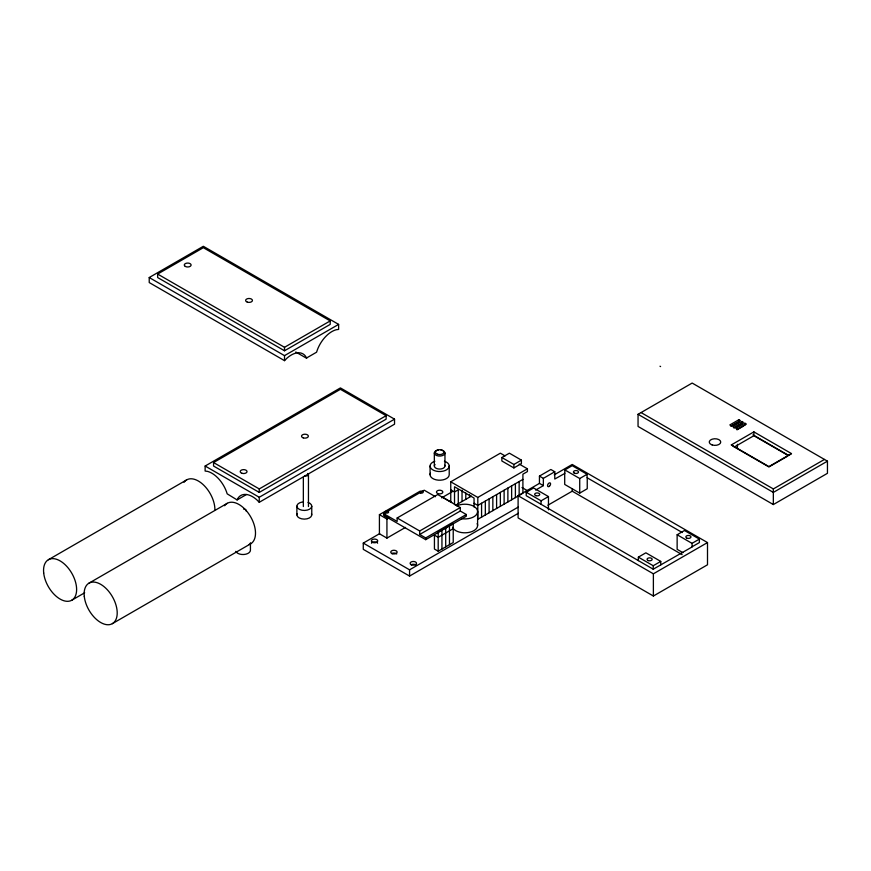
<?xml version="1.0" encoding="UTF-8"?>
<svg xmlns="http://www.w3.org/2000/svg" width="871" height="871" viewBox="0 0 871 871"><rect width="100%" height="100%" fill="white"/><g stroke="black" fill="none" stroke-linecap="round" stroke-linejoin="round"><path stroke-width="1.31" d="M237.108 499.932L237.217 499.627A23.386 13.501 60 0 1 256.771 499.78L259.253 502.295L394.541 424.188L394.541 419.158L340.419 387.922L205.142 466.029L205.121 471.037L207.625 471.407A23.386 13.501 60 0 1 216.182 476.35L218.229 478.331A23.386 13.501 60 0 1 227.179 493.835L237.108 499.932L246.493 494.51M284.512 360.659L286.995 358.144A23.386 13.501 -60 0 1 306.548 357.992L316.576 352.2A23.386 13.501 -60 0 1 325.525 336.707L327.572 334.714A23.386 13.501 -60 0 1 336.141 329.771L338.634 329.412L338.623 324.393L203.335 246.286L149.224 277.533L149.224 282.552L284.512 360.659L284.512 355.64L149.224 277.533M791.467 453.584L788.462 455.664L753.883 435.707L734.34 446.986L731.335 444.907L753.883 431.885L791.467 453.584L768.919 466.595L731.335 444.907M157.64 274.06L203.335 247.68L330.207 320.92L330.207 324.393L284.512 350.773L157.64 277.533L157.64 274.06L284.512 347.3L330.207 320.92M284.512 355.64L338.623 324.393M213.558 462.555L340.419 389.304L386.125 415.685L386.125 419.158L259.253 492.409L213.558 466.029L213.558 462.555L259.253 488.936L386.125 415.685M48.395 559.726L186.688 479.877M88.984 583.156L227.266 503.307M71.781 600.228L84.672 592.781M205.142 466.029L259.253 497.265L394.541 419.158M112.359 623.658L250.652 543.809M405.483 527.401L386.931 538.104L379.418 533.771L379.418 514.674L420.007 491.244M460.291 511.027L460.291 507.564L419.702 530.994L419.702 534.467L460.291 511.027L466.301 514.5L466.301 516.242L425.712 539.672L383.621 515.371L383.621 513.64L424.21 490.199L435.489 496.71M450.753 502.425L450.753 481.815L500.357 453.181L505.071 455.892M379.418 514.674L386.931 519.018L389.25 517.679M383.621 513.64L397.154 521.446L397.154 517.973L437.743 494.543L460.291 507.564M501.859 457.515L509.383 453.181L521.402 460.128L521.402 463.59L513.89 467.934L501.859 460.988L501.859 457.515L513.89 464.461L521.402 460.128M518.332 513.28L409.566 576.069L363.272 549.34L363.272 543.09L379.647 533.64M441.63 497.853L452.147 491.777M455.457 505.322L471.429 496.1M450.753 481.815L477.809 497.439L527.423 468.805L527.423 471.581L522.905 474.183L522.905 493.28M522.905 479.388L477.809 505.42L474.053 503.253M638.051 414.302L692.162 383.055L827.45 461.162L827.45 473.312L773.339 504.559L638.051 426.452L638.051 414.302L773.339 492.409L827.45 461.162M419.702 534.467L425.712 537.93L466.301 514.5M554.239 474.837L572.214 464.461L707.502 542.568L707.502 564.789L653.381 596.025L518.103 517.918L518.103 495.708L539.443 483.383L539.443 476.089L550.864 469.491L554.773 471.755L554.773 479.039L564.843 473.399L564.843 469.926L572.214 465.68L587.098 474.27L587.098 477.744L682.298 532.54M453.225 528.653L438.189 537.331L434.433 535.153L434.433 549.046L438.189 551.212L453.225 542.535L453.225 523.438L438.189 532.116L438.189 551.212M539.443 476.089L543.352 478.353L554.773 471.755M520.096 494.902L521.969 493.813M682.918 552.671L677.137 549.34L677.137 534.761L692.01 543.352L692.162 546.912L653.228 569.209L526.215 495.708L526.215 492.235L533.585 487.978L548.458 496.568L548.458 509.829M535.632 490.09L543.352 485.637L543.352 478.353M363.272 543.09L409.566 569.819L518.332 507.031M526.215 492.235L541.098 500.825L548.458 496.568M564.843 469.926L579.727 478.517L587.098 474.27M540.945 504.385L541.098 500.825M547.903 505.224L572.214 491.19L682.135 554.653M564.702 473.312L564.702 484.428L579.727 493.106L587.239 488.762L587.239 477.656M738.858 419.735L729.833 424.939L731.335 425.81L740.361 420.606L738.858 419.735L738.858 421.814M730.965 426.376L737.726 422.468M741.863 421.466L732.838 426.681L734.34 427.541L743.366 422.337L741.863 421.466L741.863 423.556L733.97 428.107M744.868 423.208L735.843 428.412L737.356 429.283L746.371 424.068L744.868 423.208L744.868 425.288M736.975 429.849L743.736 425.941M734.34 446.986L768.919 466.943L787.308 456.328M638.356 560.619L638.356 557.146L645.868 552.813L660.751 561.403L660.751 564.876M677.137 534.761L684.497 530.504L699.38 539.095L699.38 542.568L692.01 546.825M641.056 412.56L773.339 488.936L824.445 459.431M638.356 557.146L653.228 565.736L660.751 561.403M692.01 543.352L699.38 539.095M518.103 495.708L653.381 573.815L707.502 542.568M660 366.223L660.599 366.571M752.98 434.825L788.059 455.087M519.181 464.047L527.423 468.805M539.443 483.383L543.352 485.637M295.759 352.004L306.657 358.297M521.99 487.542L527.782 490.885M450.753 489.807L454.52 491.973L458.277 489.807L458.277 503.688M441.837 496.786L451.668 502.469M397.154 517.973L419.702 530.994M773.339 488.936L773.339 504.559M753.883 431.885L753.883 435.707M737.41 444.297L737.41 448.238M653.381 573.815L653.381 596.025M653.228 565.736L653.228 569.209M579.727 478.517L579.727 493.106M572.214 488.729L572.214 491.19M519.149 481.554L519.149 495.447L477.809 519.312L477.809 497.439M515.392 483.732L515.392 497.613M513.89 464.461L513.89 467.934M511.636 485.898L511.636 499.78M507.88 488.065L507.88 501.957M504.124 490.242L504.124 504.124M500.357 492.409L500.357 506.291M496.601 494.576L496.601 508.457M492.844 496.742L492.844 510.635M489.088 498.92L489.088 512.801M485.332 501.086L485.332 514.968M481.576 503.253L481.576 517.145M477.602 511.571L477.602 525.453M474.053 507.042L474.053 498.049L454.52 486.769L454.52 504.592M469.545 494.652L469.545 497.178M465.789 493.04L465.789 499.355M462.033 490.155L462.033 501.522M449.469 525.616L449.469 544.702M449.218 466.018L449.218 474.695A9.57 5.52 0 0 1 438.396 480.171A9.57 5.52 0 0 1 430.405 473.269M445.702 527.782L445.702 546.868M444.961 452.996L444.961 466.018M441.945 529.949L441.945 549.046M434.335 452.996L434.335 466.018M430.078 466.018L430.078 474.695M425.712 537.93L425.712 539.672M409.566 569.819L409.566 576.069M386.931 519.018L386.931 538.104M311.764 506.149L311.764 514.826M308.454 474.499L308.454 506.541M303.348 477.166L303.348 506.541M296.88 506.149L296.88 514.826M284.512 347.3L284.512 350.773M259.253 488.936L259.253 492.409M259.253 497.265L259.253 502.295M250.434 542.796L250.434 550.232A7.436 4.301 0 0 1 243.956 554.489A7.436 4.301 0 0 1 235.801 551.343M311.502 513.716A7.436 4.301 0 0 1 304.317 519.116A7.436 4.301 0 0 1 297.131 513.716M308.04 502.425A7.436 4.301 0 0 1 309.575 509.187A7.436 4.301 0 0 1 297.871 508.294A7.436 4.301 0 0 1 302.389 502.001M307.703 473.465A2.548 1.47 0 0 1 307.931 475.403A2.548 1.47 0 0 1 304.632 475.773M243.542 509.034A2.548 1.47 0 0 1 246.014 510.885M386.931 516.775A2.123 1.23 0 0 1 384.884 515.229M444.776 465.223A5.313 3.07 0 0 1 438.951 469.055A5.313 3.07 0 0 1 435.043 464.483M441.02 450.035A5.313 3.07 0 0 1 444.003 454.76A5.313 3.07 0 0 1 435.293 454.76A5.313 3.07 0 0 1 438.276 450.035M444.428 461.238A9.57 5.52 0 0 1 446.975 469.567A9.57 5.52 0 0 1 432.321 469.567A9.57 5.52 0 0 1 434.869 461.238M371.471 543.221A3.19 1.84 0 0 1 374.552 541.86A3.19 1.84 0 0 1 377.622 543.221M391.678 553.586A3.19 1.84 0 0 1 396.697 553.967M411.068 564.789A3.19 1.84 0 0 1 416.088 565.17M477.166 523.547A12.76 7.36 0 0 1 468.141 532.562A12.76 7.36 0 0 1 452.528 527.358M456.644 505.931A12.76 7.36 0 0 1 477.297 509.971A12.76 7.36 0 0 1 461.543 518.681M224.642 505.746A23.386 13.501 60 0 1 249.868 515.501A23.386 13.501 60 0 1 249.03 544.527M184.053 482.316A23.386 13.501 60 0 1 202.66 484.156A23.386 13.501 60 0 1 214.908 509.677M185.294 266.417A3.408 1.96 0 0 0 190.989 265.546A3.408 1.96 0 0 0 186.819 263.129A3.408 1.96 0 0 0 185.294 266.417M247.331 302.139A3.408 1.96 0 0 0 252.438 300.441A3.408 1.96 0 0 0 247.331 298.742A3.408 1.96 0 0 0 247.331 302.139M712.13 444.929A5.738 3.31 0 0 0 720.742 442.065A5.738 3.31 0 0 0 712.13 439.191A5.738 3.31 0 0 0 712.13 444.929M574.163 473.051A2.548 1.47 0 0 0 578.431 472.398A2.548 1.47 0 0 0 575.306 470.59A2.548 1.47 0 0 0 574.163 473.051M535.915 495.675A2.548 1.47 0 0 0 539.737 494.401A2.548 1.47 0 0 0 535.915 493.128A2.548 1.47 0 0 0 535.915 495.675M686.598 537.973A2.548 1.47 0 0 0 690.866 537.309A2.548 1.47 0 0 0 687.752 535.502A2.548 1.47 0 0 0 686.598 537.973M549.449 486.225A2.123 1.23 -60 0 0 550.124 482.926A2.123 1.23 -60 0 0 547.609 485.158A2.123 1.23 -60 0 0 549.449 486.225M648.351 560.597A2.548 1.47 0 0 0 652.172 559.313A2.548 1.47 0 0 0 648.351 558.039A2.548 1.47 0 0 0 648.351 560.597M241.92 473.28A3.408 1.96 0 0 0 247.026 471.581A3.408 1.96 0 0 0 241.92 469.883A3.408 1.96 0 0 0 241.92 473.28M303.25 437.873A3.408 1.96 0 0 0 308.356 436.175A3.408 1.96 0 0 0 303.25 434.466A3.408 1.96 0 0 0 303.25 437.873M420.649 492.964A1.698 0.98 0 0 0 423.208 492.115A1.698 0.98 0 0 0 420.649 491.266A1.698 0.98 0 0 0 420.649 492.964M385.733 512.769A1.698 0.98 0 0 0 388.575 512.322A1.698 0.98 0 0 0 386.495 511.125A1.698 0.98 0 0 0 385.733 512.769M437.525 454.259A4.257 2.45 0 0 0 443.894 452.125A4.257 2.45 0 0 0 437.525 450.002A4.257 2.45 0 0 0 437.525 454.259M438.059 493.65A3.19 1.84 0 0 0 442.838 492.05A3.19 1.84 0 0 0 438.059 490.46A3.19 1.84 0 0 0 438.059 493.65M372.951 542.513A3.19 1.84 0 0 0 377.731 540.924A3.19 1.84 0 0 0 372.951 539.323A3.19 1.84 0 0 0 372.951 542.513M411.733 564.909A3.19 1.84 0 0 0 416.512 563.308A3.19 1.84 0 0 0 411.733 561.719A3.19 1.84 0 0 0 411.733 564.909M392.342 553.706A3.19 1.84 0 0 0 397.122 552.116A3.19 1.84 0 0 0 392.342 550.516A3.19 1.84 0 0 0 392.342 553.706M84.28 596.428A23.386 13.501 60 0 0 110.737 624.365A23.386 13.501 60 0 0 107.002 589.417A23.386 13.501 60 0 0 84.28 596.428M43.692 572.998A23.386 13.501 60 0 0 70.148 600.936A23.386 13.501 60 0 0 66.414 565.987A23.386 13.501 60 0 0 43.692 572.998"/></g></svg>
